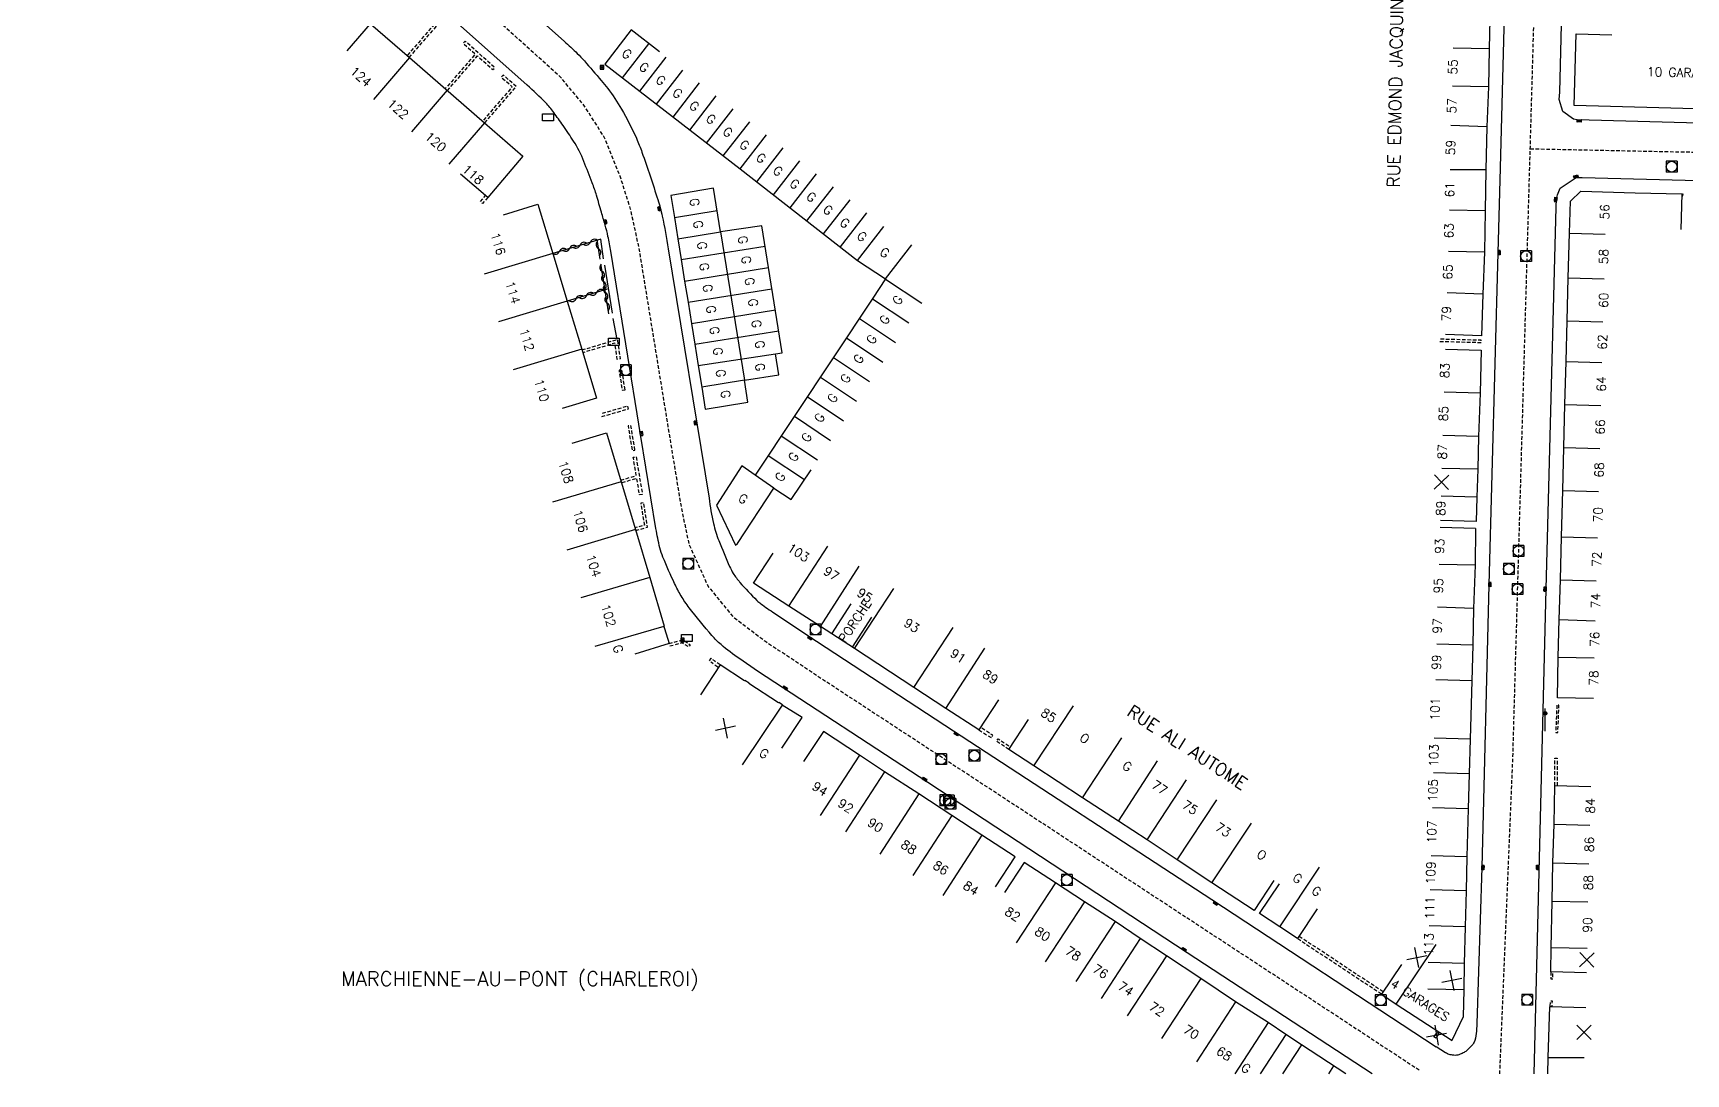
# Model space of a CAD drawing. Header units: millimetres. Extents: x 151000 to 152000, y 121000 to 122001.
# Drawn here: x 151391.7 to 151622.2, y 121000 to 121145.2 of the extents above; entities that cross this region are included whole.
import ezdxf
from ezdxf.enums import TextEntityAlignment as Align

# ---------------------------------------------------------------- set-up
doc = ezdxf.new("R2010")
doc.units = ezdxf.units.MM
doc.linetypes.add('DASHED', pattern=[0.75, 0.5, -0.25])
doc.layers.get('0').update_dxf_attribs({"linetype": 'CONTINUOUS'})
for name, color, linetype in [('W0001', 6, 'DASHED'), ('W0008', 7, 'CONTINUOUS'), ('W0100', 7, 'CONTINUOUS'), ('W0112', 1, 'DASHED'), ('W0310', 3, 'CONTINUOUS'), ('W0322', 7, 'CONTINUOUS'), ('W0330', 7, 'CONTINUOUS'), ('W0400', 7, 'CONTINUOUS'), ('W0420', 7, 'CONTINUOUS'), ('W0980', 7, 'CONTINUOUS'), ('W0984', 7, 'CONTINUOUS'), ('W0989', 7, 'CONTINUOUS'), ('W0991', 7, 'CONTINUOUS'), ('W1102', 7, 'CONTINUOUS'), ('W1471', 7, 'CONTINUOUS')]:
    doc.layers.add(name, color=color, linetype=linetype)
doc.styles.get("Standard").update_dxf_attribs({"font": 'romans.shx', "width": 0.85})

# ---------------------------------------------------------------- blocks, each defined once
blk = doc.blocks.new('T400')
for p, q in [((-0.15, 0.3), (0.15, 0.3)), ((-0.15, -0.25), (-0.15, 0.3)), ((-0.15, 0.15), (0.15, 0.15)), ((-0.15, 0), (0.15, 0)), ((0.15, 0.3), (0.15, -0.25)), ((-0.15, -0.15), (0.15, -0.15)), ((-0.15, -0.25), (-0.15, -0.3)), ((-0.15, -0.3), (0.15, -0.3)), ((0.15, -0.3), (0.15, -0.25))]:
    blk.add_line(p, q)
blk = doc.blocks.new('T420')
for p, q in [((0.75, 0.75), (-0.75, 0.75)), ((-0.75, 0.75), (-0.75, -0.75)), ((0.75, 0.75), (0.75, -0.75)), ((0.75, -0.75), (-0.75, -0.75))]:
    blk.add_line(p, q)
blk.add_ellipse((0, 0), major_axis=(-0.53, 0.53), ratio=1, start_param=3.926991, end_param=10.210176)
blk = doc.blocks.new('t991o')
at = {"color": 0, "linetype": 'Continuous'}
for p, q in [((-1, 1), (1, -1)), ((-1, -1), (1, 1))]:
    blk.add_line(p, q, dxfattribs=at)
blk = doc.blocks.new('t310o')
at = {"color": 0, "linetype": 'Continuous'}
for centre, start, end in [((-0.5, 0.38), 216.8699, 323.1304), ((0.5, -0.37), 36.8699, 143.1303)]:
    blk.add_arc(centre, 0.625, start, end, dxfattribs=at)
blk = doc.blocks.new('t322o')
at = {"color": 0, "linetype": 'Continuous'}
for radius in [0.25, 0.15]:
    blk.add_circle((0, 0), radius, dxfattribs=at)
blk = doc.blocks.new('t330o')
at = {"color": 0, "linetype": 'Continuous'}
for p, q in [((0.25, -0.25), (-0.25, 0.25)), ((-0.25, -0.25), (0.25, 0.25)), ((-0.25, 0.25), (-0.25, -0.25)), ((0.25, 0.25), (-0.25, 0.25)), ((0.25, -0.25), (0.25, 0.25)), ((-0.25, -0.25), (0.25, -0.25)), ((-0.25, -0.25), (-0.25, -0.25))]:
    blk.add_line(p, q, dxfattribs=at)
blk = doc.blocks.new('T1471')
at = {"color": 0, "linetype": 'Continuous', "flags": 128}
blk.add_lwpolyline([(-0.75, -0.5), (-0.75, 0.5), (0.75, 0.5), (0.75, -0.5), (-0.75, -0.5)], dxfattribs=at)

msp = doc.modelspace()

# ---------------------------------------------------------------- linework, layer by layer
at = {"layer": 'W0001', "flags": 128}
for points in [[(151596.23, 121000), (151598.05, 121044.11), (151602.19, 121189.13), (151604.06, 121267.98)], [(151585, 121000.51), (151533.28, 121034.4), (151513.87, 121047.11), (151502.19, 121054.74), (151493.81, 121060.29), (151489.49, 121063.55), (151485.82, 121068.04), (151483.2, 121073.8), (151482.12, 121078.91), (151481.14, 121084.85), (151477.81, 121105.26), (151476.21, 121115.1), (151475, 121120.6), (151473.55, 121125.18), (151471.34, 121130.63), (151468.48, 121135.11), (151465.3, 121138.93), (151455.5, 121147.79), (151438.83, 121162.61), (151391.67, 121204.5)], [(151600.47, 121129.02), (151668.19, 121127.64), (151738.42, 121125.39), (151751.17, 121124.83), (151757.91, 121123.9), (151762.98, 121122.21), (151783.03, 121108.72), (151785.59, 121106.88)]]:
    msp.add_lwpolyline(points, dxfattribs=at)
at = {"layer": 'W0008', "flags": 128}
for points in [[(151600.1, 121268.16), (151598.48, 121212.07), (151597.15, 121160.09), (151596.29, 121126.35), (151595.96, 121114.52), (151594.69, 121068.22), (151593.7, 121028.79), (151593.03, 121007.04), (151592.98, 121005.97, -0.065068), (151592.74, 121004.64, -0.113378), (151592.34, 121003.96, -0.02742), (151591.57, 121003.23, -0.055937), (151591.14, 121002.94, -0.030068), (151590.53, 121002.68, -0.059386), (151590.21, 121002.6, -0.059366), (151589.8, 121002.6, -0.036825), (151589.15, 121002.72, -0.042995), (151588.91, 121002.81, -0.03633), (151588.64, 121002.96), (151587.36, 121003.8)], [(151578.44, 121000), (151552.61, 121016.9), (151516.46, 121040.62), (151492.69, 121056.17), (151490.22, 121057.88, -0.022121), (151487.62, 121059.87, -0.040594), (151486.35, 121061.13, -0.012291), (151483.18, 121065.01, -0.030724), (151482.05, 121066.66, -0.024506), (151481.14, 121068.39, -0.011935), (151479.52, 121072.05, -0.037716), (151479.08, 121073.38, -0.019423), (151478.54, 121076.04), (151476.41, 121088.9), (151472.24, 121114.72, 0.012741), (151471.85, 121116.79, 0.016418), (151471.46, 121118.38, 0.001457), (151470.94, 121120.17, 0.001106), (151470.25, 121122.53, 0.018131), (151469.66, 121124.27, 0.010371), (151468.47, 121127.26, 0.063397), (151467.05, 121130.09, 0.005116), (151465.59, 121132.24, 0.005849), (151464.28, 121134.09, 0.036186), (151463.16, 121135.43, 0.017739), (151460.59, 121137.89), (151441.97, 121154.47)], [(151453.69, 121154.78), (151465.74, 121144.02, -0.010964), (151467.57, 121142.3, -0.019264), (151468.56, 121141.26, -0.004421), (151470.91, 121138.54, -0.011012), (151471.82, 121137.42, -0.034213), (151473.73, 121134.56, -0.025729), (151475.81, 121130.48, -0.020598), (151476.59, 121128.52, -0.00626), (151478.81, 121121.92, -0.02565), (151479.42, 121119.62, -0.016146), (151480.24, 121115.07), (151485.95, 121080.3, 0.026036), (151486.57, 121076.74, 0.038136), (151487.3, 121074.39, 0.009379), (151488.82, 121070.75, 0.034827), (151489.32, 121069.81, 0.04119), (151490.25, 121068.55, 0.018535), (151492.63, 121066.02, 0.037402), (151493.15, 121065.58, 0.010793), (151495.08, 121064.24), (151499.73, 121061.15), (151520.06, 121047.85), (151556.06, 121024.32), (151587.35, 121003.79)]]:
    msp.add_lwpolyline(points, format="xyb", dxfattribs=at)
for points in [[(151649.31, 121131.9), (151607.01, 121133.04), (151606.52, 121133.14), (151605, 121134.22), (151604.49, 121135.91), (151604.59, 121136.89), (151606.46, 121212.31), (151607.82, 121261.48), (151608.09, 121268.11)], [(151601.01, 121000), (151602.69, 121067.61), (151604.1, 121120.85), (151604.15, 121122.03), (151604.26, 121122.58), (151604.66, 121123.5), (151606.86, 121125.01), (151607.72, 121125), (151649.01, 121123.93)], [(151471.24, 121113.69), (151470.83, 121116.42)], [(151472.48, 121106.07), (151471.41, 121112.8)], [(151473.15, 121102.43), (151472.59, 121105.34)]]:
    msp.add_lwpolyline(points, dxfattribs=at)
at = {"layer": 'W0100', "flags": 128}
for points in [[(151590.77, 121180.28), (151595.77, 121180.15), (151595.62, 121174.35), (151595.45, 121168), (151595.22, 121159.82), (151595.02, 121154.32), (151594.89, 121149.14), (151594.73, 121142.96), (151594.64, 121137.65), (151594.42, 121132.06), (151594.3, 121126.07), (151594.19, 121120.34), (151594.08, 121114.58), (151593.87, 121108.76), (151593.67, 121102.93), (151588.67, 121103.1)], [(151435.47, 121142.68), (151438.75, 121146.45), (151444.17, 121141.73), (151454.63, 121132.65), (151459.99, 121127.98), (151455.08, 121122.24), (151451.28, 121125.49)], [(151479.03, 121142.52), (151475.07, 121145.59), (151471.39, 121140.83), (151473.86, 121138.92), (151490.27, 121126.2), (151506.65, 121113.45), (151510.55, 121110.86), (151508.78, 121108.19), (151492.39, 121083.52), (151490.52, 121084.82), (151486.99, 121079.32), (151489.64, 121073.74), (151489.92, 121073.99), (151494.97, 121081.7), (151497.41, 121080.1), (151500.18, 121084.26)], [(151637.11, 121140.01), (151638.67, 121138.09), (151638.61, 121134.15), (151606.6, 121135.06), (151606.87, 121145.06), (151611.86, 121144.92)], [(151609.28, 121052.37), (151604.28, 121052.46), (151604.38, 121058.13), (151604.51, 121063.35), (151604.68, 121068.91), (151604.84, 121074.92), (151605.01, 121081.36), (151605.16, 121087.35), (151605.31, 121093.35), (151605.47, 121099.36), (151605.61, 121105.02), (151605.78, 121111.02), (151605.94, 121117.24), (151606.07, 121121.69), (151607.54, 121123.1), (151615.11, 121122.89), (151621.59, 121122.74), (151621.47, 121117.74)], [(151457.29, 121119.81), (151462.07, 121121.27), (151464.14, 121114.43), (151466.17, 121107.75), (151468.19, 121101.07), (151470.23, 121094.22), (151465.47, 121092.78)], [(151588.64, 121101.08), (151593.64, 121100.95), (151593.48, 121094.94), (151593.26, 121088.91), (151593.15, 121084.32), (151593.04, 121080.45), (151592.94, 121077.03), (151587.95, 121077.17)], [(151466.85, 121087.97), (151471.63, 121089.41), (151473.7, 121082.56), (151475.67, 121075.9), (151477.67, 121069.23), (151479.67, 121062.42), (151479.62, 121062.41), (151479.71, 121062.12), (151480.36, 121060.01), (151475.58, 121058.54)], [(151592.86, 121076.04), (151592.79, 121070.96), (151592.56, 121064.91), (151592.45, 121059.78), (151592.32, 121054.8), (151592.09, 121046.7), (151591.95, 121041.85), (151591.83, 121036.97), (151591.65, 121030.28), (151591.52, 121025.54), (151591.39, 121020.51), (151591.25, 121015.39), (151591.19, 121011.73), (151591.12, 121007.97), (151589.54, 121004.64)], [(151526.31, 121052.18), (151523.59, 121047.98), (151518.98, 121050.98), (151514.5, 121053.9), (151506.24, 121059.31), (151501.5, 121062.39), (151497.06, 121065.22), (151492.15, 121068.43), (151494.89, 121072.62)], [(151496.1, 121045.44), (151498.95, 121049.7), (151496.14, 121051.43), (151496.17, 121051.48), (151495.66, 121051.8), (151495.63, 121051.76), (151491.5, 121054.46), (151491.53, 121054.51), (151490.93, 121054.87), (151490.91, 121054.84), (151487.48, 121057.06), (151484.77, 121052.86)], [(151564.72, 121026.96), (151561.98, 121022.78), (151556.05, 121026.67), (151551.23, 121029.88), (151547.06, 121032.65), (151543.04, 121035.26), (151538.02, 121038.51), (151531.25, 121042.97), (151527.76, 121045.26), (151530.5, 121049.44)], [(151525.9, 121026.08), (151528.63, 121030.27), (151523.99, 121033.28), (151519.82, 121036.05), (151515.22, 121039.04), (151510.42, 121042.13), (151506.91, 121044.44), (151501.9, 121047.76), (151499.14, 121043.59)], [(151608.33, 121014.11), (151603.33, 121014.23), (151603.41, 121017.58), (151603.51, 121024.11), (151603.64, 121029.46), (151603.79, 121034.81), (151603.92, 121040.21), (151608.92, 121040.08)], [(151574.76, 121000), (151568.58, 121004.04), (151566.38, 121005.5), (151563.93, 121007.16), (151559.38, 121010.05), (151554.52, 121013.29), (151549.72, 121016.49), (151546.09, 121018.88), (151542.59, 121021.27), (151538.31, 121024), (151534.24, 121026.66), (151529.87, 121029.5), (151527.14, 121025.32)], [(151570.75, 121023.04), (151567.99, 121018.87), (151565.54, 121020.5), (151562.73, 121022.36), (151565.49, 121026.53)], [(151582.51, 121015.27), (151579.72, 121011.12), (151581.78, 121009.73), (151589.57, 121004.64)], [(151602.92, 121000), (151602.99, 121002.29), (151603.22, 121009.41), (151608.22, 121009.25)]]:
    msp.add_lwpolyline(points, dxfattribs=at)
for points in [[(151487.54, 121117.44), (151486.56, 121123.5), (151480.63, 121122.5), (151481.11, 121119.44), (151481.59, 121116.48), (151482.06, 121113.57), (151482.54, 121110.56), (151483.02, 121107.61), (151483.49, 121104.66), (151483.96, 121101.76), (151484.44, 121098.78), (151484.92, 121095.77), (151485.41, 121092.71), (151491.37, 121093.67), (151490.88, 121096.73), (151495.7, 121097.5), (151495.23, 121100.41), (151496.16, 121100.56), (151493.3, 121118.26)], [(151587.29, 121005), (151587.04, 121005.17), (151587.48, 121005.8), (151587.73, 121005.62)]]:
    msp.add_lwpolyline(points, close=True, dxfattribs=at)
at = {"layer": 'W0112', "flags": 128}
for points in [[(151444.14, 121141.76), (151448.71, 121147), (151446.79, 121148.65), (151446.53, 121148.35), (151448.14, 121146.96), (151443.84, 121142.02)], [(151449.46, 121137.14), (151453.65, 121141.96), (151455.79, 121140.05), (151456.06, 121140.35), (151451.93, 121144.02), (151451.67, 121143.72), (151453.35, 121142.23), (151449.16, 121137.4)], [(151454.66, 121132.62), (151459.07, 121137.69), (151457.23, 121139.3), (151456.97, 121139), (151458.5, 121137.66), (151454.36, 121132.88)], [(151455.08, 121122.24), (151454.37, 121121.39), (151454.07, 121121.64), (151454.77, 121122.5)], [(151621.59, 121122.43), (151621.7, 121122.39), (151621.79, 121122.68), (151621.59, 121122.74)], [(151468.22, 121100.96), (151473.15, 121102.43), (151473.54, 121099.7), (151473.14, 121099.64), (151472.82, 121101.91), (151468.34, 121100.58)], [(151587.88, 121102.16), (151593.64, 121102.01), (151593.65, 121102.31), (151587.89, 121102.46)], [(151470.98, 121091.66), (151474.71, 121092.75), (151474.6, 121093.13), (151470.87, 121092.04)], [(151473.63, 121082.79), (151475.8, 121083.45), (151475.38, 121085.99), (151475.77, 121086.06), (151476.65, 121080.81), (151476.26, 121080.74), (151475.87, 121083.05), (151473.74, 121082.42)], [(151475.71, 121075.77), (151477.37, 121076.26), (151476.82, 121079.67), (151476.42, 121079.61), (151476.92, 121076.54), (151475.6, 121076.15)], [(151480.36, 121060.01), (151482.24, 121060.53), (151482.74, 121060.24), (151483.33, 121059.86), (151483.12, 121059.52), (151482.53, 121059.9), (151482.18, 121060.1), (151480.47, 121059.63)], [(151487.48, 121057.06), (151486.79, 121057.5), (151486.78, 121057.58), (151486.18, 121057.96), (151485.97, 121057.62), (151486.41, 121057.34), (151486.42, 121057.26), (151487.26, 121056.72)], [(151523.59, 121047.98), (151525.31, 121046.88), (151525.52, 121047.22), (151523.81, 121048.32)], [(151527.76, 121045.26), (151526.04, 121046.4), (151526.26, 121046.74), (151527.98, 121045.59)], [(151603.92, 121040.21), (151603.91, 121044.04), (151604.21, 121044.04), (151604.22, 121040.21)], [(151579.94, 121011.45), (151568.21, 121019.21)], [(151579.72, 121011.12), (151567.99, 121018.87)], [(151603.33, 121014.23), (151603.32, 121013.26), (151603.62, 121013.26), (151603.63, 121014.22)]]:
    msp.add_lwpolyline(points, dxfattribs=at)
for points in [[(151474.24, 121095.41), (151473.78, 121098.21), (151473.39, 121098.14), (151473.84, 121095.34)], [(151475.61, 121087), (151475.04, 121090.44), (151474.65, 121090.37), (151475.22, 121086.93)], [(151604.18, 121051.43), (151604.02, 121047.63), (151604.32, 121047.62), (151604.48, 121051.42)], [(151603.22, 121009.41), (151603.52, 121009.4), (151603.56, 121010.13), (151603.26, 121010.15)]]:
    msp.add_lwpolyline(points, close=True, dxfattribs=at)
at = {"layer": 'W0310', "flags": 128}
for points in [[(151470.83, 121116.42), (151464.14, 121114.43)], [(151470.75, 121113.61), (151470.33, 121116.35)], [(151471.98, 121105.99), (151470.92, 121112.72)], [(151471.72, 121109.43), (151466.17, 121107.75)]]:
    msp.add_lwpolyline(points, dxfattribs=at)
at = {"layer": 'W0322', "flags": 128}
msp.add_lwpolyline([(151602.54, 121047.78), (151602.54, 121050.95)], dxfattribs=at)
at = {"layer": 'W1102'}
for p, q in [((151594.73, 121142.96), (151589.73, 121143.05)), ((151594.64, 121137.65), (151589.64, 121137.74)), ((151594.42, 121132.06), (151589.42, 121132.25)), ((151594.3, 121126.07), (151589.3, 121126.07)), ((151594.19, 121120.34), (151589.19, 121120.44)), ((151605.94, 121117.24), (151610.94, 121117.09)), ((151594.08, 121114.58), (151589.09, 121114.67)), ((151593.87, 121108.76), (151588.87, 121108.93)), ((151605.78, 121111.02), (151610.78, 121110.88)), ((151605.61, 121105.02), (151610.61, 121104.9)), ((151605.47, 121099.36), (151610.47, 121099.23)), ((151593.48, 121094.94), (151588.49, 121095.09)), ((151605.31, 121093.35), (151610.31, 121093.22)), ((151593.26, 121088.91), (151588.26, 121089.03)), ((151605.16, 121087.35), (151610.16, 121087.23)), ((151593.15, 121084.32), (151588.15, 121084.44)), ((151605.01, 121081.36), (151610.01, 121081.24)), ((151593.04, 121080.45), (151588.04, 121080.59)), ((151592.86, 121076.04), (151587.92, 121076.18)), ((151604.84, 121074.92), (151609.83, 121074.78)), ((151592.79, 121070.96), (151587.79, 121071.03)), ((151604.68, 121068.91), (151609.68, 121068.78)), ((151592.56, 121064.91), (151587.56, 121065.1)), ((151604.51, 121063.35), (151609.51, 121063.2)), ((151592.45, 121059.78), (151587.46, 121059.92)), ((151604.38, 121058.13), (151609.38, 121058.03)), ((151592.32, 121054.8), (151587.32, 121054.94)), ((151592.09, 121046.7), (151587.09, 121046.84)), ((151591.95, 121041.85), (151586.96, 121041.97)), ((151591.83, 121036.97), (151586.84, 121037.1)), ((151603.79, 121034.81), (151608.78, 121034.68)), ((151591.65, 121030.28), (151586.65, 121030.41)), ((151603.64, 121029.46), (151608.64, 121029.32)), ((151591.52, 121025.54), (151586.52, 121025.68)), ((151603.51, 121024.11), (151608.51, 121023.99)), ((151591.39, 121020.51), (151586.39, 121020.65)), ((151608.4, 121017.5), (151603.41, 121017.58)), ((151591.25, 121015.39), (151586.25, 121015.53)), ((151591.19, 121011.73), (151586.19, 121011.81)), ((151602.99, 121002.29), (151607.99, 121002.29))]:
    msp.add_line(p, q, dxfattribs=at)
at = {"layer": 'W1102', "flags": 128}
for points in [[(151473.86, 121138.92), (151477.55, 121143.67)], [(151444.17, 121141.73), (151439.16, 121135.88)], [(151476.27, 121137.06), (151479.95, 121141.81)], [(151478.6, 121135.25), (151482.29, 121140)], [(151449.42, 121137.17), (151444.44, 121131.36)], [(151480.94, 121133.44), (151484.62, 121138.19)], [(151483.27, 121131.63), (151486.95, 121136.38)], [(151485.6, 121129.82), (151489.29, 121134.57)], [(151454.63, 121132.65), (151449.67, 121126.87)], [(151487.93, 121128.01), (151491.62, 121132.76)], [(151490.27, 121126.2), (151493.95, 121130.95)], [(151492.6, 121124.39), (151496.29, 121129.14)], [(151494.93, 121122.58), (151498.62, 121127.33)], [(151497.27, 121120.77), (151500.95, 121125.53)], [(151499.6, 121118.96), (151503.28, 121123.72)], [(151501.93, 121117.16), (151505.62, 121121.91)], [(151481.11, 121119.44), (151487.06, 121120.4)], [(151504.27, 121115.35), (151507.95, 121120.1)], [(151506.65, 121113.45), (151510.33, 121118.2)], [(151481.59, 121116.48), (151487.54, 121117.44), (151490.88, 121096.73), (151484.92, 121095.77)], [(151464.14, 121114.43), (151454.58, 121111.53)], [(151482.06, 121113.57), (151493.76, 121115.45)], [(151510.55, 121110.86), (151514.24, 121115.61)], [(151482.54, 121110.56), (151494.24, 121112.45)], [(151483.02, 121107.61), (151494.72, 121109.5)], [(151510.54, 121110.84), (151515.6, 121107.48)], [(151466.17, 121107.75), (151456.6, 121104.86)], [(151508.73, 121108.11), (151513.79, 121104.74)], [(151483.49, 121104.66), (151495.19, 121106.55)], [(151506.91, 121105.37), (151511.97, 121102.01)], [(151483.96, 121101.76), (151495.66, 121103.65)], [(151505.1, 121102.64), (151510.16, 121099.28)], [(151468.19, 121101.07), (151458.62, 121098.17)], [(151484.44, 121098.78), (151495.23, 121100.41)], [(151503.28, 121099.91), (151508.34, 121096.55)], [(151501.47, 121097.18), (151506.53, 121093.82)], [(151499.65, 121094.45), (151504.71, 121091.08)], [(151497.84, 121091.71), (151502.9, 121088.35)], [(151496.02, 121088.98), (151501.08, 121085.62)], [(151494.21, 121086.25), (151499.27, 121082.89)], [(151473.7, 121082.56), (151464.11, 121079.72)], [(151494.97, 121081.7), (151492.39, 121083.52)], [(151475.67, 121075.9), (151466.09, 121073.06)], [(151497.06, 121065.22), (151502.49, 121073.62)], [(151501.5, 121062.39), (151506.88, 121070.82)], [(151477.67, 121069.23), (151468.08, 121066.39)], [(151506.24, 121059.31), (151511.72, 121067.68)], [(151503.06, 121061.38), (151505.78, 121065.57)], [(151505.95, 121059.52), (151508.66, 121063.7)], [(151479.62, 121062.41), (151470.03, 121059.59)], [(151514.5, 121053.9), (151519.98, 121062.27)], [(151518.98, 121050.98), (151524.43, 121059.36)], [(151496.14, 121051.43), (151490.58, 121043.11)], [(151531.25, 121042.97), (151536.75, 121051.32)], [(151538.02, 121038.51), (151543.52, 121046.86)], [(151506.91, 121044.44), (151501.46, 121036.06)], [(151510.42, 121042.13), (151504.98, 121033.74)], [(151543.04, 121035.26), (151548.47, 121043.66)], [(151547.06, 121032.65), (151552.55, 121041)], [(151515.22, 121039.04), (151509.77, 121030.66)], [(151551.23, 121029.88), (151556.75, 121038.22)], [(151519.82, 121036.05), (151514.37, 121027.66)], [(151523.99, 121033.28), (151518.55, 121024.89)], [(151556.05, 121026.67), (151561.6, 121034.99)], [(151565.54, 121020.5), (151571.06, 121028.84)], [(151534.24, 121026.66), (151528.77, 121018.29)], [(151538.31, 121024), (151532.84, 121015.63)], [(151542.59, 121021.27), (151537.12, 121012.9)], [(151546.09, 121018.88), (151540.62, 121010.51)], [(151581.78, 121009.73), (151587.36, 121018.03)], [(151549.72, 121016.49), (151544.25, 121008.12)], [(151554.52, 121013.29), (151549.05, 121004.92)], [(151559.38, 121010.05), (151553.91, 121001.68)], [(151563.93, 121007.16), (151559.25, 121000)], [(151566.38, 121005.5), (151562.79, 121000)], [(151568.58, 121004.04), (151565.94, 121000)], [(151573.05, 121001.12), (151572.32, 121000)]]:
    msp.add_lwpolyline(points, dxfattribs=at)

# ---------------------------------------------------------------- block references
at = {"layer": 'W0310'}
for p, rotation in [((151467.95, 121115.57), 196.5502329029178), ((151469.39, 121115.99), 196.5502329029178), ((151470.52, 121115.1), 98.65968581662825), ((151465.08, 121114.71), 196.5502329029178), ((151466.52, 121115.14), 196.5502329029178), ((151471.05, 121111.92), 98.9910765823261), ((151471.28, 121110.44), 98.9910765823261), ((151468.85, 121108.56), 196.8586562064221), ((151470.28, 121109), 196.8586562064221), ((151471.51, 121108.95), 98.9910765823261), ((151467.41, 121108.13), 196.8586562064221), ((151471.75, 121107.47), 98.9910765823261)]:
    msp.add_blockref('t310o', p, dxfattribs=dict(at, rotation=rotation))
at = {"layer": 'W0322', "rotation": 90.00086018517362}
msp.add_blockref('t322o', (151602.54, 121050.28), dxfattribs=at)
at = {"layer": 'W0330'}
for p in [(151471.01, 121140.36), (151482.24, 121060.53)]:
    msp.add_blockref('t330o', p, dxfattribs=at)
at = {"layer": 'W0400'}
for p, rotation in [((151607.33, 121132.89), 92.32223188614246), ((151606.81, 121125.16), 289.7193351852989), ((151479.02, 121120.64), 194.6806577759838), ((151604.02, 121121.96), 351.2377799999999), ((151471.48, 121118.84), 15.94700159522044), ((151596.14, 121114.53), 181.969863464383), ((151484.08, 121090.77), 189.3207743141581), ((151476.5, 121089.31), 9.186995756011383), ((151594.84, 121068.25), 178.2141453134482), ((151602.54, 121067.63), 358.2099869364818), ((151500.01, 121060.79), 236.7996174276425), ((151496.55, 121053.83), 236.8124179594325), ((151520.42, 121047.43), 236.8347200072674), ((151516.02, 121041.09), 56.81241795515905), ((151593.87, 121028.76), 176.1979155944122), ((151601.51, 121028.82), 1.659445836303952), ((151556.58, 121023.8), 236.7287659524298), ((151552.2, 121017.35), 56.72353126685658)]:
    msp.add_blockref('T400', p, dxfattribs=dict(at, rotation=rotation))
at = {"layer": 'W0420'}
for p in [(151620.19, 121126.52), (151599.88, 121114.03), (151474.34, 121098.14), (151598.84, 121072.93), (151483.03, 121071.15), (151597.49, 121070.41), (151598.68, 121067.6), (151500.78, 121061.98), (151518.32, 121043.89), (151522.94, 121044.38), (151518.87, 121038.15), (151519.37, 121038.13), (151519.59, 121037.67), (151535.83, 121027.04), (151579.61, 121010.28), (151600.03, 121010.34)]:
    msp.add_blockref('T420', p, dxfattribs=at)
at = {"layer": 'W0991'}
for p, rotation in [((151588.1, 121082.52), 358.3681472028296), ((151488.24, 121048.23), 57.13176478071344), ((151584.64, 121016.25), 56.05744084103623), ((151608.37, 121015.91), 358.7086180785506), ((151589.53, 121013.03), 236.8145666970419)]:
    msp.add_blockref('t991o', p, dxfattribs=dict(at, rotation=rotation))
at = {"layer": 'W0991', "extrusion": (0, 0, -1), "rotation": 305.0161229032079}
msp.add_blockref('t991o', (-151587.39, 121005.39), dxfattribs=at)
at = {"layer": 'W0991'}
msp.add_blockref('t991o', (151607.99, 121005.78), dxfattribs=at)
at = {"layer": 'W1471'}
for p in [(151463.49, 121133.39), (151472.67, 121102.1), (151482.86, 121060.8)]:
    msp.add_blockref('T1471', p, dxfattribs=at)

# ---------------------------------------------------------------- texts
at = {"layer": 'W0980'}
msp.add_text('MARCHIENNE-AU-PONT (CHARLEROI)', height=2, dxfattribs=at).set_placement((151459.55, 121013.13), align=Align.MIDDLE)
at = {"layer": 'W0984'}
for s, rotation, p in [('55', 88.418, (151589.68, 121140.43)), ('10 GARAGES', 358.3622, (151621.94, 121139.63)), ('57', 88.418, (151589.53, 121135)), ('59', 88.418, (151589.36, 121129.19)), ('61', 88.418, (151589.24, 121123.3)), ('56', 89.1084, (151610.86, 121120.22)), ('63', 88.418, (151589.14, 121117.58)), ('58', 89.1084, (151610.7, 121113.99)), ('65', 88.418, (151588.98, 121111.83)), ('79', 88.418, (151588.77, 121106.02)), ('60', 89.1084, (151610.7, 121107.89)), ('62', 89.1084, (151610.54, 121102.06)), ('83', 88.418, (151588.56, 121098.09)), ('64', 89.1084, (151610.39, 121096.22)), ('85', 88.418, (151588.37, 121092.08)), ('66', 89.1084, (151610.23, 121090.22)), ('87', 88.418, (151588.21, 121086.76)), ('68', 89.1084, (151610.08, 121084.23)), ('89', 88.418, (151587.99, 121078.88)), ('70', 89.1084, (151609.92, 121078)), ('93', 88.418, (151587.83, 121073.6)), ('72', 89.1084, (151609.75, 121071.78)), ('95', 88.418, (151587.67, 121068.07)), ('PORCHE', 56.7817, (151506.28, 121063.15)), ('74', 89.1084, (151609.59, 121065.99)), ('97', 88.418, (151587.51, 121062.48)), ('76', 89.1084, (151609.45, 121060.62)), ('99', 88.418, (151587.39, 121057.42)), ('78', 89.1084, (151609.33, 121055.2)), ('101', 88.418, (151587.2, 121050.89)), ('103', 88.418, (151587.02, 121044.41)), ('105', 88.418, (151586.9, 121039.54)), ('84', 89.1084, (151608.85, 121037.38)), ('107', 88.418, (151586.74, 121033.76)), ('86', 89.1084, (151608.71, 121032)), ('109', 88.418, (151586.59, 121028.05)), ('88', 89.1084, (151608.57, 121026.67)), ('111', 88.418, (151586.46, 121023.16)), ('90', 89.1084, (151608.46, 121020.76)), ('113', 88.418, (151586.32, 121018.07)), ('4 GARAGES', 327.2545, (151585.11, 121010.28))]:
    msp.add_text(s, height=1.25, rotation=rotation, dxfattribs=at).set_placement(p, align=Align.MIDDLE)
at = {"layer": 'W0989'}
for s, rotation, p in [('RUE EDMOND JACQUIN', 88.925, (151581.73, 121136.81)), ('RUE ALI AUTOME', 326.8334, (151552.64, 121045.55))]:
    msp.add_text(s, height=1.75, rotation=rotation, dxfattribs=at).set_placement(p, align=Align.MIDDLE)
at = {"layer": 'W0991'}
for s, rotation, p in [('G', 322.2073, (151474.48, 121142.25)), ('124', 318.9478, (151437.38, 121139.09)), ('G', 322.2073, (151476.88, 121140.38)), ('G', 322.2073, (151479.21, 121138.57)), ('G', 322.2073, (151481.55, 121136.76)), ('122', 318.9478, (151442.57, 121134.56)), ('G', 322.2073, (151483.88, 121134.96)), ('G', 322.2073, (151486.21, 121133.15)), ('120', 318.9478, (151447.82, 121129.98)), ('G', 322.2073, (151488.55, 121131.34)), ('G', 322.2073, (151490.88, 121129.53)), ('G', 322.2073, (151493.21, 121127.72)), ('118', 318.9478, (151453.04, 121125.41)), ('G', 322.2073, (151495.55, 121125.91)), ('G', 322.2073, (151497.88, 121124.1)), ('G', 322.2073, (151500.21, 121122.29)), ('G', 279.1731, (151483.93, 121121.56)), ('G', 322.2073, (151502.54, 121120.48)), ('G', 279.1731, (151484.43, 121118.46)), ('G', 322.2073, (151504.88, 121118.67)), ('116', 286.8227, (151456.53, 121115.76)), ('G', 279.1731, (151484.98, 121115.51)), ('G', 279.1731, (151490.67, 121116.32)), ('G', 322.2073, (151507.26, 121116.78)), ('G', 279.1731, (151491.13, 121113.52)), ('G', 326.4033, (151510.44, 121114.53)), ('G', 279.1731, (151485.28, 121112.57)), ('114', 286.8227, (151458.59, 121108.97)), ('G', 279.1731, (151485.76, 121109.57)), ('G', 279.1731, (151491.61, 121110.51)), ('G', 279.1731, (151486.24, 121106.62)), ('G', 279.1731, (151492.09, 121107.56)), ('G', 56.4033, (151512.23, 121107.9)), ('G', 279.1731, (151492.56, 121104.62)), ('G', 56.4033, (151510.42, 121105.17)), ('112', 286.8227, (151460.54, 121102.39)), ('G', 279.1731, (151486.71, 121103.67)), ('G', 279.1731, (151493.03, 121101.71)), ('G', 56.4033, (151508.6, 121102.43)), ('G', 279.1731, (151487.18, 121100.77)), ('G', 56.4033, (151506.79, 121099.7)), ('G', 279.1731, (151487.58, 121097.71)), ('G', 279.1731, (151493.06, 121098.57)), ('G', 56.4033, (151504.97, 121096.97)), ('110', 286.8227, (151462.61, 121095.33)), ('G', 279.1731, (151488.25, 121094.8)), ('G', 56.4033, (151503.16, 121094.24)), ('G', 56.4033, (151501.34, 121091.51)), ('G', 56.4033, (151499.53, 121088.77)), ('G', 56.4033, (151497.71, 121086.04)), ('108', 287.0976, (151466, 121083.93)), ('G', 56.4033, (151495.86, 121083.25)), ('G', 326.7903, (151490.69, 121080.21)), ('106', 287.0976, (151468.01, 121077.09)), ('104', 287.0976, (151469.86, 121070.87)), ('103', 327.1162, (151498.42, 121072.7)), ('97', 327.1162, (151503, 121069.76)), ('95', 327.1162, (151507.67, 121066.74)), ('102', 287.0976, (151471.92, 121063.92)), ('93', 327.1162, (151514.22, 121062.54)), ('G', 287.0976, (151473.26, 121059.27)), ('91', 327.1162, (151520.68, 121058.29)), ('89', 327.1162, (151525.19, 121055.37)), ('85', 326.5006, (151533.31, 121050.01)), ('O', 326.5006, (151538.33, 121046.79)), ('G', 326.2181, (151493.61, 121044.69)), ('G', 326.5006, (151544.27, 121042.9)), ('94', 327.0069, (151501.42, 121039.75)), ('77', 326.5006, (151548.78, 121039.93)), ('92', 327.0069, (151505.01, 121037.37)), ('75', 326.5006, (151553.03, 121037.16)), ('90', 327.0069, (151509.15, 121034.7)), ('73', 326.5006, (151557.64, 121034.04)), ('88', 327.0069, (151513.8, 121031.62)), ('O', 326.5006, (151563.02, 121030.55)), ('86', 327.0069, (151518.27, 121028.73)), ('84', 327.0069, (151522.48, 121025.91)), ('G', 326.5006, (151568, 121027.27)), ('G', 326.5006, (151570.66, 121025.48)), ('82', 326.8386, (151528.29, 121022.28)), ('80', 326.8386, (151532.46, 121019.51)), ('78', 326.8386, (151536.73, 121016.78)), ('76', 326.8386, (151540.52, 121014.29)), ('74', 326.8386, (151544.06, 121011.87)), ('72', 326.8386, (151548.41, 121009.03)), ('70', 326.8386, (151553.2, 121005.83)), ('68', 326.8386, (151557.8, 121002.82)), ('G', 326.8386, (151560.82, 121000.8))]:
    msp.add_text(s, height=1.25, rotation=rotation, dxfattribs=at).set_placement(p, align=Align.MIDDLE)

doc.saveas('drawing.dxf')
